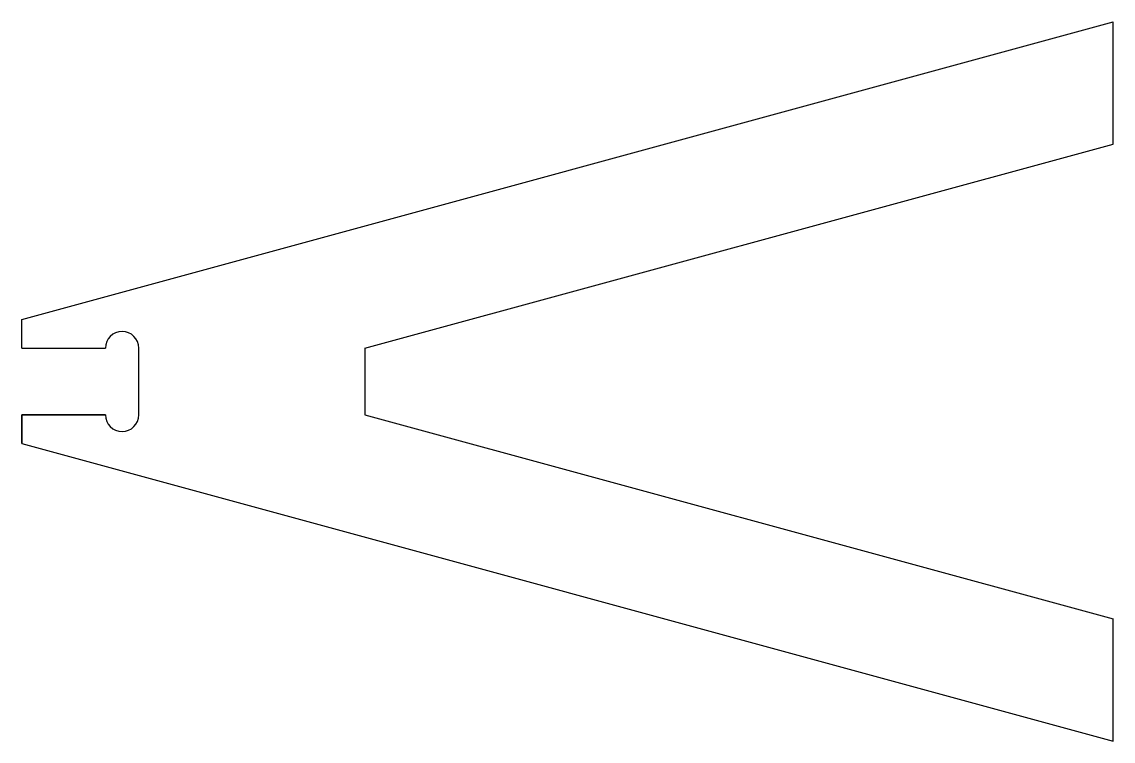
# Model space of a CAD drawing. Header units: millimetres. Extents: x 102 to 298, y -59 to 71.
import ezdxf

# ---------------------------------------------------------------- set-up
doc = ezdxf.new("R2010")
doc.units = ezdxf.units.MM
doc.layers.get('0').update_dxf_attribs({"linetype": 'CONTINUOUS'})

msp = doc.modelspace()

# ---------------------------------------------------------------- linework, layer by layer
for p, q in [((101.77, 17.18), (297.95, 70.69)), ((297.95, 48.69), (297.95, 70.69)), ((163.42, 12), (297.95, 48.69)), ((101.77, 12), (101.77, 17.18)), ((101.77, 12), (116.79, 12)), ((122.79, 0), (122.79, 12)), ((163.42, 12), (163.42, 0)), ((116.79, 0), (101.77, 0)), ((101.77, 0), (101.77, -5.18)), ((101.77, 0), (116.79, 0)), ((101.77, -5.18), (101.77, 0)), ((163.42, 0), (297.95, -36.69)), ((101.77, -5.18), (297.95, -58.69)), ((297.95, -58.69), (297.95, -36.69))]:
    msp.add_line(p, q)
for centre, start, end in [((119.79, 12), 0, 180), ((119.79, 0), -180, 0)]:
    msp.add_arc(centre, 3, start, end)

doc.saveas('drawing.dxf')
